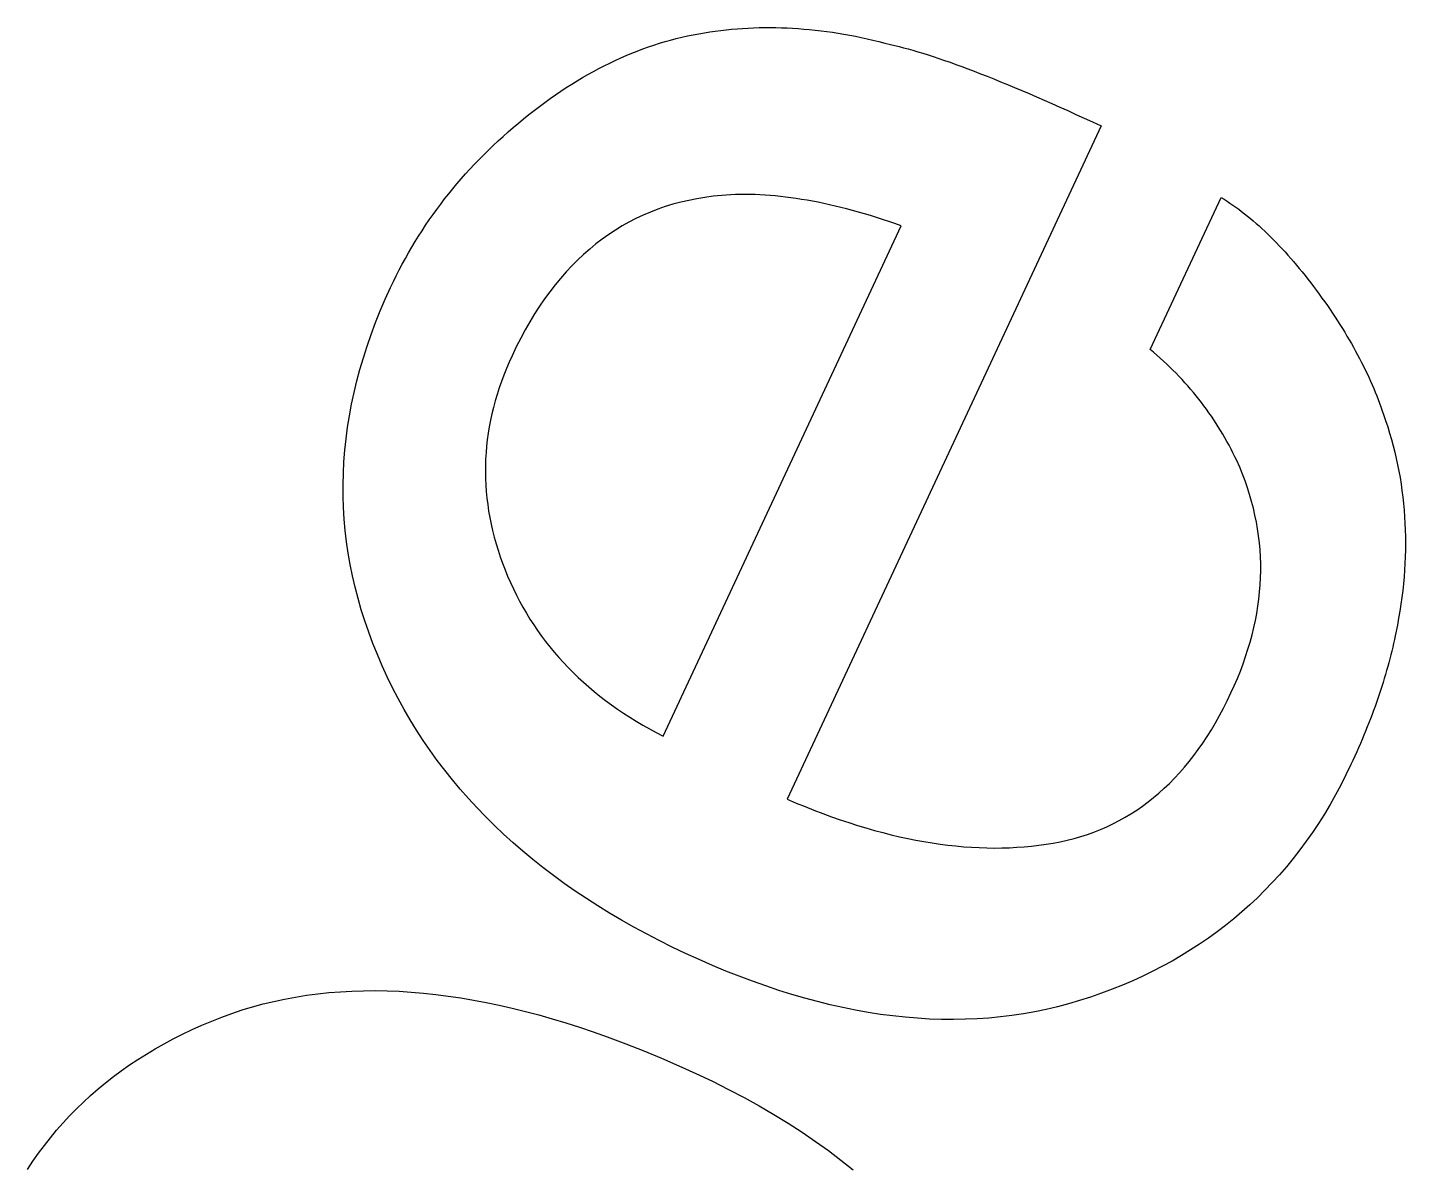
# Model space of a CAD drawing. Header units: metres. Extents: x -53 to 53, y -52 to 53.
# Drawn here: x -37.601 to -33.159, y 14.237 to 17.9 of the extents above; entities that cross this region are included whole.
import ezdxf

# ---------------------------------------------------------------- set-up
doc = ezdxf.new("R2010")
doc.units = ezdxf.units.M

msp = doc.modelspace()

# ---------------------------------------------------------------- linework, layer by layer
for p, q in [((-35.5459, 17.8543), (-35.5278, 17.8594)), ((-35.5278, 17.8594), (-35.5098, 17.8641)), ((-35.5098, 17.8641), (-35.4916, 17.8685)), ((-35.4916, 17.8685), (-35.4735, 17.8726)), ((-35.4735, 17.8726), (-35.4553, 17.8764)), ((-35.4553, 17.8764), (-35.4371, 17.8798)), ((-35.4371, 17.8798), (-35.4188, 17.8828)), ((-35.4188, 17.8828), (-35.4014, 17.8856)), ((-35.4014, 17.8856), (-35.384, 17.8881)), ((-35.384, 17.8881), (-35.3665, 17.8903)), ((-35.3665, 17.8903), (-35.3489, 17.8923)), ((-35.3489, 17.8923), (-35.3313, 17.8941)), ((-35.3313, 17.8941), (-35.3137, 17.8956)), ((-35.3137, 17.8956), (-35.296, 17.8969)), ((-35.296, 17.8969), (-35.2782, 17.8979)), ((-35.2782, 17.8979), (-35.2604, 17.8987)), ((-35.2604, 17.8987), (-35.2426, 17.8993)), ((-35.2426, 17.8993), (-35.2247, 17.8996)), ((-35.2247, 17.8996), (-35.2067, 17.8996)), ((-35.2067, 17.8996), (-35.1888, 17.8995)), ((-35.1888, 17.8995), (-35.1707, 17.899)), ((-35.1707, 17.899), (-35.1526, 17.8984)), ((-35.1526, 17.8984), (-35.1345, 17.8974)), ((-35.1345, 17.8974), (-35.1163, 17.8963)), ((-35.1163, 17.8963), (-35.0981, 17.8949)), ((-35.0981, 17.8949), (-35.0798, 17.8933)), ((-35.0798, 17.8933), (-35.0615, 17.8914)), ((-35.0615, 17.8914), (-35.0431, 17.8892)), ((-35.0431, 17.8892), (-35.0246, 17.8869)), ((-35.0246, 17.8869), (-35.0062, 17.8842)), ((-35.0062, 17.8842), (-34.9877, 17.8814)), ((-34.9877, 17.8814), (-34.9691, 17.8783)), ((-34.9691, 17.8783), (-34.9505, 17.8749)), ((-34.9505, 17.8749), (-34.9318, 17.8713)), ((-34.9318, 17.8713), (-34.9131, 17.8675)), ((-34.9131, 17.8675), (-34.8943, 17.8634)), ((-34.8943, 17.8634), (-34.8755, 17.8591)), ((-34.8755, 17.8591), (-34.8566, 17.8545)), ((-35.6711, 17.8094), (-35.6533, 17.8168)), ((-35.6533, 17.8168), (-35.6355, 17.8239)), ((-35.6355, 17.8239), (-35.6176, 17.8306)), ((-35.6176, 17.8306), (-35.5997, 17.8371)), ((-35.5997, 17.8371), (-35.5818, 17.8431)), ((-35.5818, 17.8431), (-35.5639, 17.8489)), ((-35.5639, 17.8489), (-35.5459, 17.8543)), ((-34.8566, 17.8545), (-34.8377, 17.8497)), ((-34.8377, 17.8497), (-34.8187, 17.8447)), ((-34.8187, 17.8447), (-34.8052, 17.8416)), ((-34.8052, 17.8416), (-34.7912, 17.8382)), ((-34.7912, 17.8382), (-34.7767, 17.8345)), ((-34.7767, 17.8345), (-34.7619, 17.8305)), ((-34.7619, 17.8305), (-34.7466, 17.8262)), ((-34.7466, 17.8262), (-34.7308, 17.8215)), ((-34.7308, 17.8215), (-34.7146, 17.8166)), ((-34.7146, 17.8166), (-34.698, 17.8114)), ((-35.7594, 17.7673), (-35.7418, 17.7764)), ((-35.7418, 17.7764), (-35.7242, 17.7852)), ((-35.7242, 17.7852), (-35.7065, 17.7936)), ((-35.7065, 17.7936), (-35.6888, 17.8017)), ((-35.6888, 17.8017), (-35.6711, 17.8094)), ((-34.698, 17.8114), (-34.681, 17.8059)), ((-34.681, 17.8059), (-34.6635, 17.8)), ((-34.6635, 17.8), (-34.6455, 17.7939)), ((-34.6455, 17.7939), (-34.6271, 17.7875)), ((-34.6271, 17.7875), (-34.6083, 17.7807)), ((-34.6083, 17.7807), (-34.5891, 17.7737)), ((-34.5891, 17.7737), (-34.5694, 17.7664)), ((-35.8468, 17.7169), (-35.8294, 17.7277)), ((-35.8294, 17.7277), (-35.812, 17.7381)), ((-35.812, 17.7381), (-35.7945, 17.7482)), ((-35.7945, 17.7482), (-35.777, 17.7579)), ((-35.777, 17.7579), (-35.7594, 17.7673)), ((-34.5694, 17.7664), (-34.5492, 17.7587)), ((-34.5492, 17.7587), (-34.5287, 17.7508)), ((-34.5287, 17.7508), (-34.5077, 17.7425)), ((-34.5077, 17.7425), (-34.4862, 17.7339)), ((-34.4862, 17.7339), (-34.4644, 17.7251)), ((-34.4644, 17.7251), (-34.442, 17.7159)), ((-35.916, 17.6706), (-35.8988, 17.6827)), ((-35.8988, 17.6827), (-35.8815, 17.6944)), ((-35.8815, 17.6944), (-35.8642, 17.7059)), ((-35.8642, 17.7059), (-35.8468, 17.7169)), ((-34.442, 17.7159), (-34.4193, 17.7065)), ((-34.4193, 17.7065), (-34.3961, 17.6967)), ((-34.3961, 17.6967), (-34.3725, 17.6866)), ((-34.3725, 17.6866), (-34.3484, 17.6762)), ((-35.9676, 17.6324), (-35.9505, 17.6454)), ((-35.9505, 17.6454), (-35.9333, 17.6582)), ((-35.9333, 17.6582), (-35.916, 17.6706)), ((-34.3484, 17.6762), (-34.3239, 17.6655)), ((-34.3239, 17.6655), (-34.2989, 17.6546)), ((-34.2989, 17.6546), (-34.2735, 17.6433)), ((-34.2735, 17.6433), (-34.2477, 17.6317)), ((-36.0355, 17.5772), (-36.0188, 17.5913)), ((-36.0188, 17.5913), (-36.0018, 17.6052)), ((-36.0018, 17.6052), (-35.9847, 17.619)), ((-35.9847, 17.619), (-35.9676, 17.6324)), ((-34.2477, 17.6317), (-34.2215, 17.6198)), ((-34.2215, 17.6198), (-34.1948, 17.6076)), ((-34.1948, 17.6076), (-34.1676, 17.5951)), ((-34.1676, 17.5951), (-34.14, 17.5823)), ((-36.0841, 17.534), (-36.0681, 17.5486)), ((-36.0681, 17.5486), (-36.0519, 17.563)), ((-36.0519, 17.563), (-36.0355, 17.5772)), ((-34.14, 17.5823), (-35.1522, 15.4117)), ((-36.1305, 17.4894), (-36.1153, 17.5045)), ((-36.1153, 17.5045), (-36.0998, 17.5193)), ((-36.0998, 17.5193), (-36.0841, 17.534)), ((-36.1747, 17.4434), (-36.1602, 17.4589)), ((-36.1602, 17.4589), (-36.1455, 17.4742)), ((-36.1455, 17.4742), (-36.1305, 17.4894)), ((-36.203, 17.4118), (-36.189, 17.4277)), ((-36.189, 17.4277), (-36.1747, 17.4434)), ((-36.2434, 17.3634), (-36.2302, 17.3797)), ((-36.2302, 17.3797), (-36.2167, 17.3958)), ((-36.2167, 17.3958), (-36.203, 17.4118)), ((-36.2817, 17.3135), (-36.2692, 17.3303)), ((-36.2692, 17.3303), (-36.2564, 17.3469)), ((-36.2564, 17.3469), (-36.2434, 17.3634)), ((-35.5203, 17.3298), (-35.545, 17.3222)), ((-35.4952, 17.3365), (-35.5203, 17.3298)), ((-35.4697, 17.3425), (-35.4952, 17.3365)), ((-35.4437, 17.3476), (-35.4697, 17.3425)), ((-35.4174, 17.352), (-35.4437, 17.3476)), ((-35.3905, 17.3555), (-35.4174, 17.352)), ((-35.3633, 17.3582), (-35.3905, 17.3555)), ((-35.3485, 17.3594), (-35.3633, 17.3582)), ((-35.3335, 17.3603), (-35.3485, 17.3594)), ((-35.3183, 17.3609), (-35.3335, 17.3603)), ((-35.3029, 17.3613), (-35.3183, 17.3609)), ((-35.2874, 17.3614), (-35.3029, 17.3613)), ((-35.2717, 17.3613), (-35.2874, 17.3614)), ((-35.2558, 17.3609), (-35.2717, 17.3613)), ((-35.2398, 17.3602), (-35.2558, 17.3609)), ((-35.2236, 17.3593), (-35.2398, 17.3602)), ((-35.2072, 17.3581), (-35.2236, 17.3593)), ((-35.1907, 17.3567), (-35.2072, 17.3581)), ((-35.174, 17.355), (-35.1907, 17.3567)), ((-35.1571, 17.3531), (-35.174, 17.355)), ((-35.1401, 17.3509), (-35.1571, 17.3531)), ((-35.1229, 17.3484), (-35.1401, 17.3509)), ((-35.1055, 17.3457), (-35.1229, 17.3484)), ((-35.088, 17.3428), (-35.1055, 17.3457)), ((-35.0703, 17.3395), (-35.088, 17.3428)), ((-35.0524, 17.3361), (-35.0703, 17.3395)), ((-35.0343, 17.3323), (-35.0524, 17.3361)), ((-35.0161, 17.3283), (-35.0343, 17.3323)), ((-34.9977, 17.3241), (-35.0161, 17.3283)), ((-34.9792, 17.3196), (-34.9977, 17.3241)), ((-33.9817, 16.8618), (-33.753, 17.3521)), ((-33.753, 17.3521), (-33.7436, 17.3462)), ((-33.7436, 17.3462), (-33.7341, 17.3401)), ((-33.7341, 17.3401), (-33.7247, 17.3338)), ((-33.7247, 17.3338), (-33.7153, 17.3273)), ((-33.7153, 17.3273), (-33.7059, 17.3206)), ((-36.3177, 17.2621), (-36.3059, 17.2794)), ((-36.3059, 17.2794), (-36.2939, 17.2965)), ((-36.2939, 17.2965), (-36.2817, 17.3135)), ((-35.6396, 17.2838), (-35.6622, 17.2722)), ((-35.6166, 17.2946), (-35.6396, 17.2838)), ((-35.5932, 17.3046), (-35.6166, 17.2946)), ((-35.5693, 17.3138), (-35.5932, 17.3046)), ((-35.545, 17.3222), (-35.5693, 17.3138)), ((-34.9605, 17.3148), (-34.9792, 17.3196)), ((-34.9416, 17.3098), (-34.9605, 17.3148)), ((-34.9225, 17.3045), (-34.9416, 17.3098)), ((-34.9033, 17.299), (-34.9225, 17.3045)), ((-34.8839, 17.2932), (-34.9033, 17.299)), ((-34.8643, 17.2872), (-34.8839, 17.2932)), ((-34.8446, 17.2809), (-34.8643, 17.2872)), ((-34.8247, 17.2743), (-34.8446, 17.2809)), ((-33.7059, 17.3206), (-33.6965, 17.3137)), ((-33.6965, 17.3137), (-33.6871, 17.3066)), ((-33.6871, 17.3066), (-33.6777, 17.2993)), ((-33.6777, 17.2993), (-33.6683, 17.2918)), ((-33.6683, 17.2918), (-33.6589, 17.2841)), ((-33.6589, 17.2841), (-33.6496, 17.2762)), ((-36.3405, 17.2271), (-36.3292, 17.2447)), ((-36.3292, 17.2447), (-36.3177, 17.2621)), ((-35.7061, 17.2465), (-35.7274, 17.2325)), ((-35.6843, 17.2598), (-35.7061, 17.2465)), ((-35.6622, 17.2722), (-35.6843, 17.2598)), ((-35.5519, 15.6146), (-34.7844, 17.2604)), ((-34.8047, 17.2675), (-34.8247, 17.2743)), ((-34.7844, 17.2604), (-34.8047, 17.2675)), ((-33.6496, 17.2762), (-33.6402, 17.2681)), ((-33.6402, 17.2681), (-33.6309, 17.2598)), ((-33.6309, 17.2598), (-33.6215, 17.2513)), ((-33.6215, 17.2513), (-33.6122, 17.2426)), ((-33.6122, 17.2426), (-33.6029, 17.2337)), ((-36.3728, 17.1734), (-36.3623, 17.1914)), ((-36.3623, 17.1914), (-36.3515, 17.2094)), ((-36.3515, 17.2094), (-36.3405, 17.2271)), ((-35.7688, 17.202), (-35.7888, 17.1855)), ((-35.7483, 17.2176), (-35.7688, 17.202)), ((-35.7274, 17.2325), (-35.7483, 17.2176)), ((-33.6029, 17.2337), (-33.5936, 17.2246)), ((-33.5936, 17.2246), (-33.5843, 17.2153)), ((-33.5843, 17.2153), (-33.575, 17.2059)), ((-33.575, 17.2059), (-33.5658, 17.1962)), ((-33.5658, 17.1962), (-33.5565, 17.1863)), ((-36.3931, 17.1367), (-36.3831, 17.1551)), ((-36.3831, 17.1551), (-36.3728, 17.1734)), ((-35.8277, 17.1501), (-35.8465, 17.1312)), ((-35.8084, 17.1682), (-35.8277, 17.1501)), ((-35.7888, 17.1855), (-35.8084, 17.1682)), ((-33.5565, 17.1863), (-33.5472, 17.1762)), ((-33.5472, 17.1762), (-33.538, 17.166)), ((-33.538, 17.166), (-33.5287, 17.1555)), ((-33.5287, 17.1555), (-33.5195, 17.1448)), ((-36.4124, 17.0995), (-36.4029, 17.1182)), ((-36.4029, 17.1182), (-36.3931, 17.1367)), ((-35.8648, 17.1115), (-35.8828, 17.091)), ((-35.8465, 17.1312), (-35.8648, 17.1115)), ((-33.5195, 17.1448), (-33.5103, 17.1339)), ((-33.5103, 17.1339), (-33.5011, 17.1229)), ((-33.5011, 17.1229), (-33.4919, 17.1116)), ((-33.4919, 17.1116), (-33.4827, 17.1001)), ((-36.4479, 17.0237), (-36.4307, 17.0616)), ((-36.4307, 17.0616), (-36.4217, 17.0806)), ((-36.4217, 17.0806), (-36.4124, 17.0995)), ((-35.9003, 17.0697), (-35.9174, 17.0475)), ((-35.8828, 17.091), (-35.9003, 17.0697)), ((-33.4827, 17.1001), (-33.4735, 17.0885)), ((-33.4735, 17.0885), (-33.4643, 17.0766)), ((-33.4643, 17.0766), (-33.4552, 17.0645)), ((-33.4552, 17.0645), (-33.446, 17.0523)), ((-36.464, 16.9859), (-36.4479, 17.0237)), ((-35.9341, 17.0246), (-35.9504, 17.0009)), ((-35.9174, 17.0475), (-35.9341, 17.0246)), ((-33.446, 17.0523), (-33.4369, 17.0399)), ((-33.4369, 17.0399), (-33.428, 17.0276)), ((-33.428, 17.0276), (-33.4193, 17.0153)), ((-33.4193, 17.0153), (-33.4107, 17.003)), ((-36.4791, 16.9481), (-36.464, 16.9859)), ((-35.9662, 16.9763), (-35.9816, 16.9509)), ((-35.9504, 17.0009), (-35.9662, 16.9763)), ((-33.4107, 17.003), (-33.4022, 16.9907)), ((-33.4022, 16.9907), (-33.3939, 16.9784)), ((-33.3939, 16.9784), (-33.3858, 16.9661)), ((-36.4933, 16.9104), (-36.4791, 16.9481)), ((-35.9966, 16.9248), (-36.0112, 16.8978)), ((-35.9816, 16.9509), (-35.9966, 16.9248)), ((-33.3858, 16.9661), (-33.3778, 16.9539)), ((-33.3778, 16.9539), (-33.37, 16.9417)), ((-33.37, 16.9417), (-33.3624, 16.9294)), ((-33.3624, 16.9294), (-33.3549, 16.9172)), ((-36.5063, 16.8728), (-36.4933, 16.9104)), ((-36.0112, 16.8978), (-36.0253, 16.87)), ((-33.3549, 16.9172), (-33.3475, 16.905)), ((-33.3475, 16.905), (-33.3404, 16.8929)), ((-33.3404, 16.8929), (-33.3333, 16.8807)), ((-33.3333, 16.8807), (-33.3265, 16.8686)), ((-36.5294, 16.7976), (-36.5184, 16.8352)), ((-36.5184, 16.8352), (-36.5063, 16.8728)), ((-36.0391, 16.8414), (-36.0485, 16.8206)), ((-36.0253, 16.87), (-36.0391, 16.8414)), ((-33.9707, 16.8526), (-33.9817, 16.8618)), ((-33.96, 16.8432), (-33.9707, 16.8526)), ((-33.9493, 16.8337), (-33.96, 16.8432)), ((-33.3265, 16.8686), (-33.3198, 16.8564)), ((-33.3198, 16.8564), (-33.3132, 16.8443)), ((-33.3132, 16.8443), (-33.3068, 16.8322)), ((-36.5394, 16.7602), (-36.5294, 16.7976)), ((-36.0573, 16.7999), (-36.0657, 16.7791)), ((-36.0485, 16.8206), (-36.0573, 16.7999)), ((-33.9389, 16.8242), (-33.9493, 16.8337)), ((-33.9286, 16.8145), (-33.9389, 16.8242)), ((-33.9184, 16.8047), (-33.9286, 16.8145)), ((-33.9084, 16.7949), (-33.9184, 16.8047)), ((-33.8985, 16.7849), (-33.9084, 16.7949)), ((-33.3068, 16.8322), (-33.3006, 16.8201)), ((-33.3006, 16.8201), (-33.2945, 16.808)), ((-33.2945, 16.808), (-33.2886, 16.796)), ((-33.2886, 16.796), (-33.2828, 16.784)), ((-36.5484, 16.7228), (-36.5394, 16.7602)), ((-36.0734, 16.7583), (-36.0807, 16.7375)), ((-36.0657, 16.7791), (-36.0734, 16.7583)), ((-33.8889, 16.7749), (-33.8985, 16.7849)), ((-33.8793, 16.7647), (-33.8889, 16.7749)), ((-33.8699, 16.7544), (-33.8793, 16.7647)), ((-33.8607, 16.7441), (-33.8699, 16.7544)), ((-33.2828, 16.784), (-33.2772, 16.7719)), ((-33.2772, 16.7719), (-33.2717, 16.7599)), ((-33.2717, 16.7599), (-33.2664, 16.7479)), ((-33.2664, 16.7479), (-33.2613, 16.7359)), ((-36.5564, 16.6854), (-36.5484, 16.7228)), ((-36.0874, 16.7167), (-36.0935, 16.6959)), ((-36.0807, 16.7375), (-36.0874, 16.7167)), ((-33.8516, 16.7336), (-33.8607, 16.7441)), ((-33.8427, 16.723), (-33.8516, 16.7336)), ((-33.834, 16.7124), (-33.8427, 16.723)), ((-33.8254, 16.7016), (-33.834, 16.7124)), ((-33.2613, 16.7359), (-33.2563, 16.7239)), ((-33.2563, 16.7239), (-33.2515, 16.712)), ((-33.2515, 16.712), (-33.2468, 16.7)), ((-36.5633, 16.6481), (-36.5564, 16.6854)), ((-36.0991, 16.675), (-36.1041, 16.6542)), ((-36.0935, 16.6959), (-36.0991, 16.675)), ((-33.8169, 16.6908), (-33.8254, 16.7016)), ((-33.8086, 16.6798), (-33.8169, 16.6908)), ((-33.8005, 16.6687), (-33.8086, 16.6798)), ((-33.7925, 16.6576), (-33.8005, 16.6687)), ((-33.7847, 16.6463), (-33.7925, 16.6576)), ((-33.2468, 16.7), (-33.2423, 16.6881)), ((-33.2423, 16.6881), (-33.238, 16.6762)), ((-33.238, 16.6762), (-33.2338, 16.6643)), ((-33.2338, 16.6643), (-33.2297, 16.6524)), ((-36.5693, 16.6108), (-36.5633, 16.6481)), ((-36.1086, 16.6333), (-36.1126, 16.6125)), ((-36.1041, 16.6542), (-36.1086, 16.6333)), ((-33.7771, 16.635), (-33.7847, 16.6463)), ((-33.7695, 16.6235), (-33.7771, 16.635)), ((-33.7622, 16.612), (-33.7695, 16.6235)), ((-33.2297, 16.6524), (-33.2228, 16.6323)), ((-33.2228, 16.6323), (-33.2162, 16.6122)), ((-36.5781, 16.5365), (-36.5742, 16.5737)), ((-36.5742, 16.5737), (-36.5693, 16.6108)), ((-36.1189, 16.5708), (-36.1212, 16.5499)), ((-36.116, 16.5916), (-36.1189, 16.5708)), ((-36.1126, 16.6125), (-36.116, 16.5916)), ((-33.755, 16.6003), (-33.7622, 16.612)), ((-33.748, 16.5885), (-33.755, 16.6003)), ((-33.7411, 16.5767), (-33.748, 16.5885)), ((-33.7343, 16.5647), (-33.7411, 16.5767)), ((-33.2162, 16.6122), (-33.21, 16.592)), ((-33.21, 16.592), (-33.2041, 16.5717)), ((-33.2041, 16.5717), (-33.1987, 16.5513)), ((-36.5809, 16.4994), (-36.5781, 16.5365)), ((-36.123, 16.529), (-36.1242, 16.5081)), ((-36.1212, 16.5499), (-36.123, 16.529)), ((-33.7278, 16.5527), (-33.7343, 16.5647)), ((-33.7213, 16.5405), (-33.7278, 16.5527)), ((-33.7151, 16.5283), (-33.7213, 16.5405)), ((-33.709, 16.5159), (-33.7151, 16.5283)), ((-33.1987, 16.5513), (-33.1935, 16.5309)), ((-33.1935, 16.5309), (-33.1887, 16.5104)), ((-36.5828, 16.4624), (-36.5809, 16.4994)), ((-36.1249, 16.4872), (-36.1251, 16.4662)), ((-36.1242, 16.5081), (-36.1249, 16.4872)), ((-33.703, 16.5035), (-33.709, 16.5159)), ((-33.6934, 16.4817), (-33.703, 16.5035)), ((-33.6844, 16.4599), (-33.6934, 16.4817)), ((-33.1887, 16.5104), (-33.1843, 16.4898)), ((-33.1843, 16.4898), (-33.1802, 16.4691)), ((-36.5836, 16.4254), (-36.5828, 16.4624)), ((-36.1251, 16.4662), (-36.1247, 16.4453)), ((-36.1247, 16.4453), (-36.1237, 16.4244)), ((-33.6761, 16.438), (-33.6844, 16.4599)), ((-33.6684, 16.416), (-33.6761, 16.438)), ((-33.1802, 16.4691), (-33.1765, 16.4484)), ((-33.1765, 16.4484), (-33.1731, 16.4275)), ((-36.5834, 16.3885), (-36.5836, 16.4254)), ((-36.1237, 16.4244), (-36.1222, 16.4034)), ((-36.1222, 16.4034), (-36.1202, 16.3825)), ((-33.6613, 16.394), (-33.6684, 16.416)), ((-33.6549, 16.372), (-33.6613, 16.394)), ((-33.1731, 16.4275), (-33.1701, 16.4066)), ((-33.1701, 16.4066), (-33.1675, 16.3857)), ((-36.5822, 16.3517), (-36.5834, 16.3885)), ((-36.5799, 16.3149), (-36.5822, 16.3517)), ((-36.1202, 16.3825), (-36.1176, 16.3615)), ((-36.1176, 16.3615), (-36.1145, 16.3405)), ((-33.6491, 16.3498), (-33.6549, 16.372)), ((-33.644, 16.3277), (-33.6491, 16.3498)), ((-33.1675, 16.3857), (-33.1652, 16.3646)), ((-33.1652, 16.3646), (-33.1633, 16.3435)), ((-36.5766, 16.2782), (-36.5799, 16.3149)), ((-36.1145, 16.3405), (-36.1108, 16.3196)), ((-36.1108, 16.3196), (-36.1066, 16.2986)), ((-33.6395, 16.3054), (-33.644, 16.3277)), ((-33.6356, 16.2831), (-33.6395, 16.3054)), ((-33.1633, 16.3435), (-33.1617, 16.3223)), ((-33.1617, 16.3223), (-33.1605, 16.3011)), ((-36.5724, 16.2415), (-36.5766, 16.2782)), ((-36.1066, 16.2986), (-36.1018, 16.2776)), ((-36.1018, 16.2776), (-36.0965, 16.2566)), ((-33.6323, 16.2608), (-33.6356, 16.2831)), ((-33.6297, 16.2383), (-33.6323, 16.2608)), ((-33.1605, 16.3011), (-33.1596, 16.2797)), ((-33.1596, 16.2797), (-33.1591, 16.2583)), ((-33.1591, 16.2583), (-33.159, 16.2368)), ((-36.567, 16.2048), (-36.5724, 16.2415)), ((-36.0965, 16.2566), (-36.0907, 16.2355)), ((-36.0907, 16.2355), (-36.0843, 16.2145)), ((-36.0843, 16.2145), (-36.0773, 16.1935)), ((-33.6277, 16.2159), (-33.6297, 16.2383)), ((-33.6264, 16.1933), (-33.6277, 16.2159)), ((-33.1592, 16.2153), (-33.1597, 16.1936)), ((-33.159, 16.2368), (-33.1592, 16.2153)), ((-36.5607, 16.1683), (-36.567, 16.2048)), ((-36.0773, 16.1935), (-36.0699, 16.1724)), ((-36.0699, 16.1724), (-36.0618, 16.1514)), ((-33.6257, 16.1707), (-33.6264, 16.1933)), ((-33.6256, 16.1481), (-33.6257, 16.1707)), ((-33.1607, 16.1719), (-33.162, 16.1501)), ((-33.1597, 16.1936), (-33.1607, 16.1719)), ((-36.5534, 16.1318), (-36.5607, 16.1683)), ((-36.545, 16.0953), (-36.5534, 16.1318)), ((-36.0618, 16.1514), (-36.0533, 16.1305)), ((-36.0533, 16.1305), (-36.0443, 16.11)), ((-33.6273, 16.1026), (-33.6261, 16.1254)), ((-33.6261, 16.1254), (-33.6256, 16.1481)), ((-33.1636, 16.1283), (-33.1656, 16.1063)), ((-33.162, 16.1501), (-33.1636, 16.1283)), ((-36.5356, 16.0589), (-36.545, 16.0953)), ((-36.0443, 16.11), (-36.0349, 16.0897)), ((-36.0349, 16.0897), (-36.0251, 16.0697)), ((-33.6292, 16.0798), (-33.6273, 16.1026)), ((-33.1679, 16.0843), (-33.1706, 16.0622)), ((-33.1656, 16.1063), (-33.1679, 16.0843)), ((-36.5252, 16.0226), (-36.5356, 16.0589)), ((-36.0251, 16.0697), (-36.0148, 16.05)), ((-36.0148, 16.05), (-36.0041, 16.0305)), ((-33.6347, 16.034), (-33.6316, 16.0569)), ((-33.6316, 16.0569), (-33.6292, 16.0798)), ((-33.1737, 16.0401), (-33.1771, 16.0178)), ((-33.1706, 16.0622), (-33.1737, 16.0401)), ((-36.5138, 15.9863), (-36.5252, 16.0226)), ((-36.0041, 16.0305), (-35.993, 16.0114)), ((-35.993, 16.0114), (-35.9814, 15.9925)), ((-35.9814, 15.9925), (-35.9694, 15.974)), ((-33.6428, 15.9879), (-33.6385, 16.0109)), ((-33.6385, 16.0109), (-33.6347, 16.034)), ((-33.1809, 15.9955), (-33.185, 15.9731)), ((-33.1771, 16.0178), (-33.1809, 15.9955)), ((-36.5013, 15.9501), (-36.5138, 15.9863)), ((-36.4878, 15.9139), (-36.5013, 15.9501)), ((-35.9694, 15.974), (-35.9569, 15.9557)), ((-35.9569, 15.9557), (-35.9441, 15.9377)), ((-33.6535, 15.9416), (-33.6478, 15.9648)), ((-33.6478, 15.9648), (-33.6428, 15.9879)), ((-33.185, 15.9731), (-33.192, 15.9385)), ((-36.4733, 15.8778), (-36.4878, 15.9139)), ((-35.9441, 15.9377), (-35.9308, 15.92)), ((-35.9308, 15.92), (-35.9171, 15.9026)), ((-35.9171, 15.9026), (-35.9029, 15.8855)), ((-33.6667, 15.8951), (-33.6598, 15.9184)), ((-33.6598, 15.9184), (-33.6535, 15.9416)), ((-33.1973, 15.9139), (-33.2001, 15.9016)), ((-33.1946, 15.9262), (-33.1973, 15.9139)), ((-33.192, 15.9385), (-33.1946, 15.9262)), ((-36.4578, 15.8417), (-36.4733, 15.8778)), ((-35.9029, 15.8855), (-35.8883, 15.8686)), ((-35.8883, 15.8686), (-35.8733, 15.8521)), ((-33.6824, 15.8483), (-33.6742, 15.8717)), ((-33.6742, 15.8717), (-33.6667, 15.8951)), ((-33.2094, 15.8642), (-33.2127, 15.8517)), ((-33.2062, 15.8767), (-33.2094, 15.8642)), ((-33.2031, 15.8892), (-33.2062, 15.8767)), ((-33.2001, 15.9016), (-33.2031, 15.8892)), ((-36.4413, 15.8059), (-36.4578, 15.8417)), ((-35.8733, 15.8521), (-35.8579, 15.8358)), ((-35.8579, 15.8358), (-35.842, 15.8198)), ((-35.842, 15.8198), (-35.8257, 15.8041)), ((-33.7007, 15.8013), (-33.6912, 15.8248)), ((-33.6912, 15.8248), (-33.6824, 15.8483)), ((-33.2233, 15.8138), (-33.2271, 15.8011)), ((-33.2197, 15.8265), (-33.2233, 15.8138)), ((-33.2161, 15.8391), (-33.2197, 15.8265)), ((-33.2127, 15.8517), (-33.2161, 15.8391)), ((-36.4241, 15.7706), (-36.4413, 15.8059)), ((-36.406, 15.7358), (-36.4241, 15.7706)), ((-35.8257, 15.8041), (-35.8089, 15.7887)), ((-35.8089, 15.7887), (-35.7917, 15.7736)), ((-35.7917, 15.7736), (-35.7741, 15.7588)), ((-33.7215, 15.7541), (-33.7107, 15.7777)), ((-33.7107, 15.7777), (-33.7007, 15.8013)), ((-33.2351, 15.7755), (-33.2393, 15.7626)), ((-33.231, 15.7883), (-33.2351, 15.7755)), ((-33.2271, 15.8011), (-33.231, 15.7883)), ((-36.3871, 15.7014), (-36.406, 15.7358)), ((-35.7741, 15.7588), (-35.7561, 15.7442)), ((-35.7561, 15.7442), (-35.7376, 15.73)), ((-35.7376, 15.73), (-35.7187, 15.716)), ((-33.7457, 15.7047), (-33.7334, 15.7291)), ((-33.7334, 15.7291), (-33.7215, 15.7541)), ((-33.248, 15.7368), (-33.2525, 15.7238)), ((-33.2435, 15.7497), (-33.248, 15.7368)), ((-33.2393, 15.7626), (-33.2435, 15.7497)), ((-36.3673, 15.6676), (-36.3871, 15.7014)), ((-35.7187, 15.716), (-35.6994, 15.7023)), ((-35.6994, 15.7023), (-35.6796, 15.6889)), ((-35.6796, 15.6889), (-35.6594, 15.6758)), ((-33.7714, 15.6579), (-33.7584, 15.681)), ((-33.7584, 15.681), (-33.7457, 15.7047)), ((-33.2668, 15.6845), (-33.2718, 15.6713)), ((-33.2619, 15.6976), (-33.2668, 15.6845)), ((-33.2571, 15.7107), (-33.2619, 15.6976)), ((-33.2525, 15.7238), (-33.2571, 15.7107)), ((-36.3468, 15.6342), (-36.3673, 15.6676)), ((-35.6594, 15.6758), (-35.6387, 15.663)), ((-35.6387, 15.663), (-35.6177, 15.6505)), ((-35.6177, 15.6505), (-35.5962, 15.6382)), ((-35.5962, 15.6382), (-35.5743, 15.6263)), ((-33.7847, 15.6355), (-33.7714, 15.6579)), ((-33.2822, 15.6447), (-33.2876, 15.6314)), ((-33.2769, 15.658), (-33.2822, 15.6447)), ((-33.2718, 15.6713), (-33.2769, 15.658)), ((-36.3254, 15.6013), (-36.3468, 15.6342)), ((-36.3032, 15.5689), (-36.3254, 15.6013)), ((-35.5743, 15.6263), (-35.5519, 15.6146)), ((-33.8267, 15.5722), (-33.8124, 15.5927)), ((-33.8124, 15.5927), (-33.7984, 15.6138)), ((-33.7984, 15.6138), (-33.7847, 15.6355)), ((-33.2987, 15.6046), (-33.3044, 15.5911)), ((-33.293, 15.618), (-33.2987, 15.6046)), ((-33.2876, 15.6314), (-33.293, 15.618)), ((-36.2801, 15.5369), (-36.3032, 15.5689)), ((-33.8564, 15.5332), (-33.8414, 15.5523)), ((-33.8414, 15.5523), (-33.8267, 15.5722)), ((-33.3223, 15.5504), (-33.3286, 15.5368)), ((-33.3162, 15.564), (-33.3223, 15.5504)), ((-33.3102, 15.5776), (-33.3162, 15.564)), ((-33.3044, 15.5911), (-33.3102, 15.5776)), ((-36.2563, 15.5055), (-36.2801, 15.5369)), ((-36.2316, 15.4745), (-36.2563, 15.5055)), ((-33.8874, 15.4967), (-33.8717, 15.5146)), ((-33.8717, 15.5146), (-33.8564, 15.5332)), ((-33.3349, 15.5231), (-33.3508, 15.4899)), ((-33.3286, 15.5368), (-33.3349, 15.5231)), ((-36.2061, 15.444), (-36.2316, 15.4745)), ((-33.9365, 15.4469), (-33.9198, 15.4628)), ((-33.9198, 15.4628), (-33.9035, 15.4794)), ((-33.9035, 15.4794), (-33.8874, 15.4967)), ((-33.3508, 15.4899), (-33.3673, 15.4574)), ((-36.1797, 15.414), (-36.2061, 15.444)), ((-36.1526, 15.3844), (-36.1797, 15.414)), ((-33.9886, 15.4029), (-33.9709, 15.4169)), ((-33.9709, 15.4169), (-33.9536, 15.4316)), ((-33.9536, 15.4316), (-33.9365, 15.4469)), ((-33.3844, 15.4255), (-33.4021, 15.3943)), ((-33.3673, 15.4574), (-33.3844, 15.4255)), ((-36.1246, 15.3554), (-36.1526, 15.3844)), ((-35.1522, 15.4117), (-35.1233, 15.3994)), ((-35.1233, 15.3994), (-35.0945, 15.3876)), ((-35.0945, 15.3876), (-35.0659, 15.3763)), ((-35.0659, 15.3763), (-35.0375, 15.3655)), ((-34.0438, 15.3647), (-34.0251, 15.3768)), ((-34.0251, 15.3768), (-34.0067, 15.3895)), ((-34.0067, 15.3895), (-33.9886, 15.4029)), ((-33.4021, 15.3943), (-33.4204, 15.3637)), ((-36.0958, 15.3268), (-36.1246, 15.3554)), ((-36.0662, 15.2987), (-36.0958, 15.3268)), ((-35.0375, 15.3655), (-35.0093, 15.3552)), ((-35.0093, 15.3552), (-34.9812, 15.3454)), ((-34.9812, 15.3454), (-34.9534, 15.3361)), ((-34.9534, 15.3361), (-34.9257, 15.3273)), ((-34.9257, 15.3273), (-34.8983, 15.319)), ((-34.122, 15.3228), (-34.102, 15.3323)), ((-34.102, 15.3323), (-34.0822, 15.3425)), ((-34.0822, 15.3425), (-34.0629, 15.3532)), ((-34.0629, 15.3532), (-34.0438, 15.3647)), ((-33.4393, 15.3338), (-33.4588, 15.3045)), ((-33.4204, 15.3637), (-33.4393, 15.3338)), ((-36.0357, 15.2711), (-36.0662, 15.2987)), ((-34.8983, 15.319), (-34.871, 15.3112)), ((-34.871, 15.3112), (-34.8439, 15.3039)), ((-34.8439, 15.3039), (-34.8169, 15.2971)), ((-34.8169, 15.2971), (-34.7902, 15.2908)), ((-34.7902, 15.2908), (-34.7637, 15.285)), ((-34.7637, 15.285), (-34.7373, 15.2797)), ((-34.2495, 15.2793), (-34.2274, 15.285)), ((-34.2274, 15.285), (-34.2057, 15.2912)), ((-34.2057, 15.2912), (-34.1843, 15.2982)), ((-34.1843, 15.2982), (-34.1632, 15.3057)), ((-34.1632, 15.3057), (-34.1425, 15.3139)), ((-34.1425, 15.3139), (-34.122, 15.3228)), ((-33.4588, 15.3045), (-33.4789, 15.276)), ((-36.0044, 15.244), (-36.0357, 15.2711)), ((-35.9723, 15.2173), (-36.0044, 15.244)), ((-34.7373, 15.2797), (-34.7112, 15.2749)), ((-34.7112, 15.2749), (-34.6852, 15.2707)), ((-34.6852, 15.2707), (-34.6594, 15.2669)), ((-34.6594, 15.2669), (-34.6338, 15.2636)), ((-34.6338, 15.2636), (-34.6083, 15.2608)), ((-34.6083, 15.2608), (-34.5831, 15.2585)), ((-34.5831, 15.2585), (-34.558, 15.2567)), ((-34.558, 15.2567), (-34.5332, 15.2554)), ((-34.5332, 15.2554), (-34.5085, 15.2546)), ((-34.5085, 15.2546), (-34.484, 15.2543)), ((-34.484, 15.2543), (-34.4597, 15.2545)), ((-34.4597, 15.2545), (-34.4356, 15.2552)), ((-34.4356, 15.2552), (-34.4116, 15.2565)), ((-34.4116, 15.2565), (-34.3879, 15.2582)), ((-34.3879, 15.2582), (-34.3643, 15.2604)), ((-34.3643, 15.2604), (-34.3409, 15.2631)), ((-34.3409, 15.2631), (-34.3177, 15.2663)), ((-34.3177, 15.2663), (-34.2948, 15.27)), ((-34.2948, 15.27), (-34.272, 15.2744)), ((-34.272, 15.2744), (-34.2495, 15.2793)), ((-33.4996, 15.248), (-33.5209, 15.2207)), ((-33.4789, 15.276), (-33.4996, 15.248)), ((-35.9394, 15.1911), (-35.9723, 15.2173)), ((-33.5427, 15.1941), (-33.5652, 15.1681)), ((-33.5209, 15.2207), (-33.5427, 15.1941)), ((-35.9056, 15.1655), (-35.9394, 15.1911)), ((-35.8711, 15.1402), (-35.9056, 15.1655)), ((-33.5652, 15.1681), (-33.5883, 15.1428)), ((-35.8357, 15.1155), (-35.8711, 15.1402)), ((-35.7995, 15.0913), (-35.8357, 15.1155)), ((-33.6119, 15.1181), (-33.6362, 15.0941)), ((-33.5883, 15.1428), (-33.6119, 15.1181)), ((-35.7624, 15.0675), (-35.7995, 15.0913)), ((-35.7245, 15.0442), (-35.7624, 15.0675)), ((-33.661, 15.0707), (-33.6864, 15.048)), ((-33.6362, 15.0941), (-33.661, 15.0707)), ((-35.6858, 15.0214), (-35.7245, 15.0442)), ((-35.6463, 14.9991), (-35.6858, 15.0214)), ((-33.7124, 15.0259), (-33.7391, 15.0045)), ((-33.6864, 15.048), (-33.7124, 15.0259)), ((-35.606, 14.9772), (-35.6463, 14.9991)), ((-35.5648, 14.9559), (-35.606, 14.9772)), ((-33.7663, 14.9838), (-33.7941, 14.9637)), ((-33.7391, 15.0045), (-33.7663, 14.9838)), ((-35.5228, 14.935), (-35.5648, 14.9559)), ((-35.48, 14.9146), (-35.5228, 14.935)), ((-33.8515, 14.9255), (-33.8811, 14.9073)), ((-33.8225, 14.9442), (-33.8515, 14.9255)), ((-33.7941, 14.9637), (-33.8225, 14.9442)), ((-35.4362, 14.8946), (-35.48, 14.9146)), ((-35.3927, 14.8756), (-35.4362, 14.8946)), ((-33.9113, 14.8898), (-33.9421, 14.873)), ((-33.8811, 14.9073), (-33.9113, 14.8898)), ((-35.3495, 14.8576), (-35.3927, 14.8756)), ((-35.3065, 14.8406), (-35.3495, 14.8576)), ((-35.2638, 14.8246), (-35.3065, 14.8406)), ((-34.0054, 14.8413), (-34.038, 14.8265)), ((-33.9735, 14.8569), (-34.0054, 14.8413)), ((-33.9421, 14.873), (-33.9735, 14.8569)), ((-36.5926, 14.791), (-36.5555, 14.7931)), ((-36.5555, 14.7931), (-36.5181, 14.7942)), ((-36.5181, 14.7942), (-36.4802, 14.7945)), ((-36.4802, 14.7945), (-36.442, 14.7938)), ((-36.442, 14.7938), (-36.4034, 14.7923)), ((-36.4034, 14.7923), (-36.3644, 14.7898)), ((-35.2214, 14.8095), (-35.2638, 14.8246)), ((-35.1792, 14.7954), (-35.2214, 14.8095)), ((-35.1373, 14.7823), (-35.1792, 14.7954)), ((-34.1049, 14.7987), (-34.1393, 14.7858)), ((-34.0712, 14.8123), (-34.1049, 14.7987)), ((-34.038, 14.8265), (-34.0712, 14.8123)), ((-36.8753, 14.7422), (-36.8413, 14.7515)), ((-36.8413, 14.7515), (-36.8069, 14.7598)), ((-36.8069, 14.7598), (-36.7722, 14.7673)), ((-36.7722, 14.7673), (-36.737, 14.7738)), ((-36.737, 14.7738), (-36.7015, 14.7795)), ((-36.7015, 14.7795), (-36.6656, 14.7842)), ((-36.6656, 14.7842), (-36.6293, 14.7881)), ((-36.6293, 14.7881), (-36.5926, 14.791)), ((-36.3644, 14.7898), (-36.325, 14.7865)), ((-36.325, 14.7865), (-36.2852, 14.7823)), ((-36.2852, 14.7823), (-36.245, 14.7771)), ((-36.245, 14.7771), (-36.2045, 14.7711)), ((-36.2045, 14.7711), (-36.1635, 14.7641)), ((-36.1635, 14.7641), (-36.1222, 14.7563)), ((-36.1222, 14.7563), (-36.0805, 14.7476)), ((-36.0805, 14.7476), (-36.0384, 14.7379)), ((-35.0956, 14.7702), (-35.1373, 14.7823)), ((-35.0542, 14.759), (-35.0956, 14.7702)), ((-35.0131, 14.7489), (-35.0542, 14.759)), ((-34.9722, 14.7397), (-35.0131, 14.7489)), ((-34.2453, 14.7517), (-34.2812, 14.7422)), ((-34.2096, 14.7621), (-34.2453, 14.7517)), ((-34.1743, 14.7736), (-34.2096, 14.7621)), ((-34.1393, 14.7858), (-34.1743, 14.7736)), ((-37.0074, 14.6963), (-36.9749, 14.7091)), ((-36.9749, 14.7091), (-36.9421, 14.7211)), ((-36.9421, 14.7211), (-36.9089, 14.7321)), ((-36.9089, 14.7321), (-36.8753, 14.7422)), ((-36.0384, 14.7379), (-35.9959, 14.7274)), ((-35.9959, 14.7274), (-35.9531, 14.716)), ((-35.9531, 14.716), (-35.9098, 14.7036)), ((-35.9098, 14.7036), (-35.8662, 14.6904)), ((-34.9316, 14.7315), (-34.9722, 14.7397)), ((-34.8912, 14.7243), (-34.9316, 14.7315)), ((-34.8511, 14.718), (-34.8912, 14.7243)), ((-34.8113, 14.7128), (-34.8511, 14.718)), ((-34.7717, 14.7085), (-34.8113, 14.7128)), ((-34.7324, 14.7052), (-34.7717, 14.7085)), ((-34.6934, 14.7029), (-34.7324, 14.7052)), ((-34.5398, 14.7035), (-34.5778, 14.7019)), ((-34.5021, 14.7061), (-34.5398, 14.7035)), ((-34.4646, 14.7096), (-34.5021, 14.7061)), ((-34.4274, 14.7142), (-34.4646, 14.7096)), ((-34.3905, 14.7197), (-34.4274, 14.7142)), ((-34.3538, 14.7263), (-34.3905, 14.7197)), ((-34.3174, 14.7338), (-34.3538, 14.7263)), ((-34.2812, 14.7422), (-34.3174, 14.7338)), ((-37.1014, 14.6541), (-37.0707, 14.6687)), ((-37.0707, 14.6687), (-37.0393, 14.6828)), ((-37.0393, 14.6828), (-37.0074, 14.6963)), ((-35.8662, 14.6904), (-35.8221, 14.6763)), ((-35.8221, 14.6763), (-35.7777, 14.6613)), ((-35.7777, 14.6613), (-35.733, 14.6453)), ((-34.6546, 14.7016), (-34.6934, 14.7029)), ((-34.6161, 14.7012), (-34.6546, 14.7016)), ((-34.5778, 14.7019), (-34.6161, 14.7012)), ((-37.1897, 14.6069), (-37.1609, 14.6232)), ((-37.1609, 14.6232), (-37.1315, 14.639)), ((-37.1315, 14.639), (-37.1014, 14.6541)), ((-35.733, 14.6453), (-35.6728, 14.6229)), ((-35.6728, 14.6229), (-35.6141, 14.5999)), ((-37.2725, 14.5547), (-37.2455, 14.5727)), ((-37.2455, 14.5727), (-37.2179, 14.5901)), ((-37.2179, 14.5901), (-37.1897, 14.6069)), ((-35.6141, 14.5999), (-35.5568, 14.5763)), ((-35.5568, 14.5763), (-35.5009, 14.5521)), ((-37.3244, 14.5171), (-37.2988, 14.5362)), ((-37.2988, 14.5362), (-37.2725, 14.5547)), ((-35.5009, 14.5521), (-35.4464, 14.5274)), ((-35.4464, 14.5274), (-35.3933, 14.502)), ((-37.3739, 14.4773), (-37.3495, 14.4975)), ((-37.3495, 14.4975), (-37.3244, 14.5171)), ((-35.3933, 14.502), (-35.3416, 14.4761)), ((-37.4209, 14.4352), (-37.3977, 14.4565)), ((-37.3977, 14.4565), (-37.3739, 14.4773)), ((-35.3416, 14.4761), (-35.2913, 14.4496)), ((-35.2913, 14.4496), (-35.2424, 14.4226)), ((-37.4653, 14.3909), (-37.4434, 14.4133)), ((-37.4434, 14.4133), (-37.4209, 14.4352)), ((-35.2424, 14.4226), (-35.195, 14.3949)), ((-35.195, 14.3949), (-35.1489, 14.3667)), ((-37.5072, 14.3444), (-37.4866, 14.3679)), ((-37.4866, 14.3679), (-37.4653, 14.3909)), ((-35.1489, 14.3667), (-35.1043, 14.3378)), ((-37.5466, 14.2956), (-37.5272, 14.3203)), ((-37.5272, 14.3203), (-37.5072, 14.3444)), ((-35.1043, 14.3378), (-35.061, 14.3085)), ((-35.061, 14.3085), (-35.0191, 14.2785)), ((-37.5835, 14.2445), (-37.5654, 14.2703)), ((-37.5654, 14.2703), (-37.5466, 14.2956)), ((-35.0191, 14.2785), (-34.9787, 14.2479)), ((-37.601, 14.2182), (-37.5835, 14.2445)), ((-34.9787, 14.2479), (-34.9397, 14.2168))]:
    msp.add_line(p, q)

doc.saveas('drawing.dxf')
